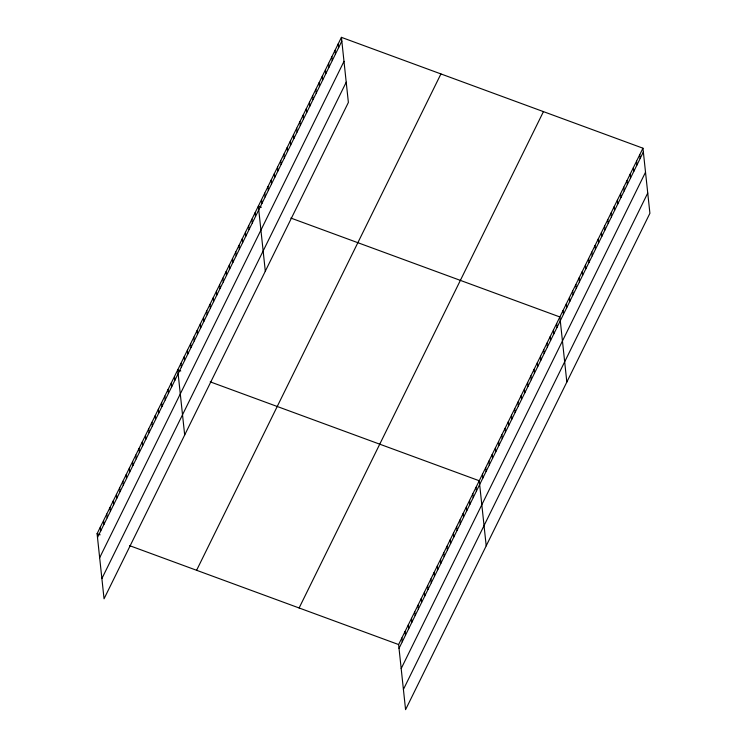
<?xml version="1.0" encoding="UTF-8"?>
<svg xmlns="http://www.w3.org/2000/svg" width="747" height="747" viewBox="0 0 747 747"><rect width="100%" height="100%" fill="white"/><g stroke="black" fill="none" stroke-linecap="round" stroke-linejoin="round"><path stroke-width="1.12" d="M341.426 37.35L348.382 102.442L104.048 598.795L97.091 533.703L341.426 37.35L642.952 148.205L649.909 213.297L405.574 709.65L398.618 644.558L642.952 148.205M97.493 537.495L341.827 41.141M99.659 557.72L343.993 61.366M101.891 578.561L346.216 82.207M196.601 570.288L440.926 73.934M299.117 607.974L543.442 111.62M399.029 648.349L643.354 151.996M401.186 668.574L645.52 172.221M403.417 689.416L647.742 193.062M261.394 207.227L258.35 206.107L265.306 271.198M290.844 218.059L559.876 316.961L566.833 382.053M180.765 371.026L177.721 369.905L184.677 434.997M210.215 381.848L479.247 480.76L486.204 545.852M97.091 533.703L100.135 534.824M129.586 545.646L398.618 644.558M639.759 154.694L640.16 158.485M636.565 161.184L636.967 164.975M633.363 167.673L633.773 171.465M630.169 174.172L630.571 177.954M626.976 180.662L627.377 184.444M623.782 187.152L624.184 190.933M620.589 193.641L620.99 197.423M617.386 200.131L617.797 203.922M614.193 206.62L614.604 210.411M610.999 213.11L611.401 216.901M607.806 219.599L608.207 223.39M604.612 226.098L605.014 229.88M601.419 232.588L601.821 236.369M598.216 239.077L598.627 242.859M595.023 245.567L595.434 249.358M591.829 252.056L592.231 255.847M588.636 258.546L589.038 262.337M585.443 265.036L585.844 268.827M582.24 271.534L582.651 275.316M579.046 278.024L579.457 281.806M575.853 284.514L576.254 288.295M572.66 291.003L573.061 294.785M569.466 297.493L569.868 301.284M566.273 303.982L566.674 307.773M563.07 310.472L563.481 314.263M556.655 323.516L557.057 327.307M553.424 330.071L553.835 333.853M550.203 336.617L550.604 340.408M546.981 343.172L547.383 346.963M543.751 349.727L544.161 353.508M540.529 356.272L540.931 360.063M537.298 362.827L537.709 366.618M534.077 369.382L534.478 373.164M530.856 375.937L531.257 379.719M527.625 382.483L528.036 386.274M524.403 389.038L524.805 392.819M521.173 395.593L521.583 399.374M517.951 402.138L518.353 405.929M514.73 408.693L515.131 412.475M511.499 415.248L511.91 419.03M508.277 421.794L508.679 425.585M505.047 428.348L505.458 432.13M501.825 434.903L502.227 438.685M498.604 441.449L499.005 445.24M495.373 448.004L495.784 451.786M492.152 454.559L492.553 458.341M488.921 461.104L489.332 464.895M485.699 467.659L486.101 471.441M482.478 474.214L482.879 477.996M476.026 487.315L476.427 491.096M472.804 493.87L473.206 497.651M469.574 500.415L469.975 504.206M466.352 506.97L466.754 510.752M463.121 513.525L463.532 517.307M459.9 520.071L460.301 523.862M456.678 526.626L457.08 530.407M453.448 533.181L453.849 536.962M450.226 539.726L450.628 543.517M446.995 546.281L447.406 550.072M443.774 552.836L444.176 556.618M440.553 559.382L440.954 563.173M437.322 565.937L437.723 569.728M434.1 572.491L434.502 576.273M430.87 579.037L431.28 582.828M427.648 585.592L428.05 589.383M424.427 592.147L424.828 595.929M421.196 598.692L421.597 602.484M417.975 605.247L418.376 609.038M414.744 611.802L415.155 615.584M411.522 618.348L411.924 622.139M408.301 624.903L408.702 628.694M405.07 631.458L405.472 635.239M338.223 43.84L338.634 47.631M401.849 638.003L402.25 641.794M335.029 50.329L335.44 54.12M331.836 56.819L332.238 60.61M328.643 63.318L329.044 67.099M325.449 69.807L325.851 73.589M322.256 76.297L322.657 80.078M319.053 82.786L319.464 86.568M315.86 89.276L316.27 93.067M312.666 95.765L313.068 99.556M309.473 102.255L309.874 106.046M306.279 108.745L306.681 112.536M303.086 115.243L303.487 119.025M299.883 121.733L300.294 125.515M296.69 128.223L297.101 132.004M293.496 134.712L293.898 138.494M290.303 141.202L290.704 144.993M287.109 147.691L287.511 151.482M283.907 154.181L284.318 157.972M280.713 160.67L281.124 164.461M277.52 167.169L277.921 170.951M274.326 173.659L274.728 177.441M271.133 180.148L271.534 183.93M267.94 186.638L268.341 190.429M264.737 193.128L265.148 196.919M261.543 199.617L261.954 203.408M255.129 212.662L255.53 216.453M251.898 219.216L252.309 222.998M248.676 225.762L249.078 229.553M245.446 232.317L245.856 236.108M242.224 238.872L242.626 242.654M239.003 245.418L239.404 249.209M235.772 251.972L236.183 255.763M232.55 258.527L232.952 262.309M229.32 265.073L229.731 268.864M226.098 271.628L226.5 275.419M222.877 278.183L223.278 281.964M219.646 284.728L220.057 288.519M216.425 291.283L216.826 295.074M213.194 297.838L213.605 301.62M209.972 304.384L210.374 308.175M206.751 310.939L207.152 314.73M203.52 317.494L203.931 321.275M200.299 324.039L200.7 327.83M197.068 330.594L197.479 334.385M193.846 337.149L194.248 340.931M190.625 343.704L191.027 347.486M187.394 350.25L187.805 354.041M184.173 356.805L184.574 360.586M180.951 363.359L181.353 367.141M174.499 376.46L174.901 380.242M171.268 383.015L171.679 386.797M168.047 389.56L168.448 393.352M164.826 396.115L165.227 399.897M161.595 402.67L161.996 406.452M158.373 409.216L158.775 413.007M155.143 415.771L155.553 419.553M151.921 422.326L152.323 426.107M148.7 428.871L149.101 432.662M145.469 435.426L145.87 439.208M142.247 441.981L142.649 445.763M139.017 448.527L139.428 452.318M135.795 455.082L136.197 458.863M132.574 461.637L132.975 465.418M129.343 468.182L129.745 471.973M126.122 474.737L126.523 478.519M122.891 481.292L123.302 485.074M119.669 487.838L120.071 491.629M116.448 494.393L116.849 498.184M113.217 500.948L113.619 504.729M109.996 507.493L110.397 511.284M106.765 514.048L107.176 517.839M103.544 520.603L103.945 524.385M100.322 527.149L100.724 530.94"/></g></svg>
